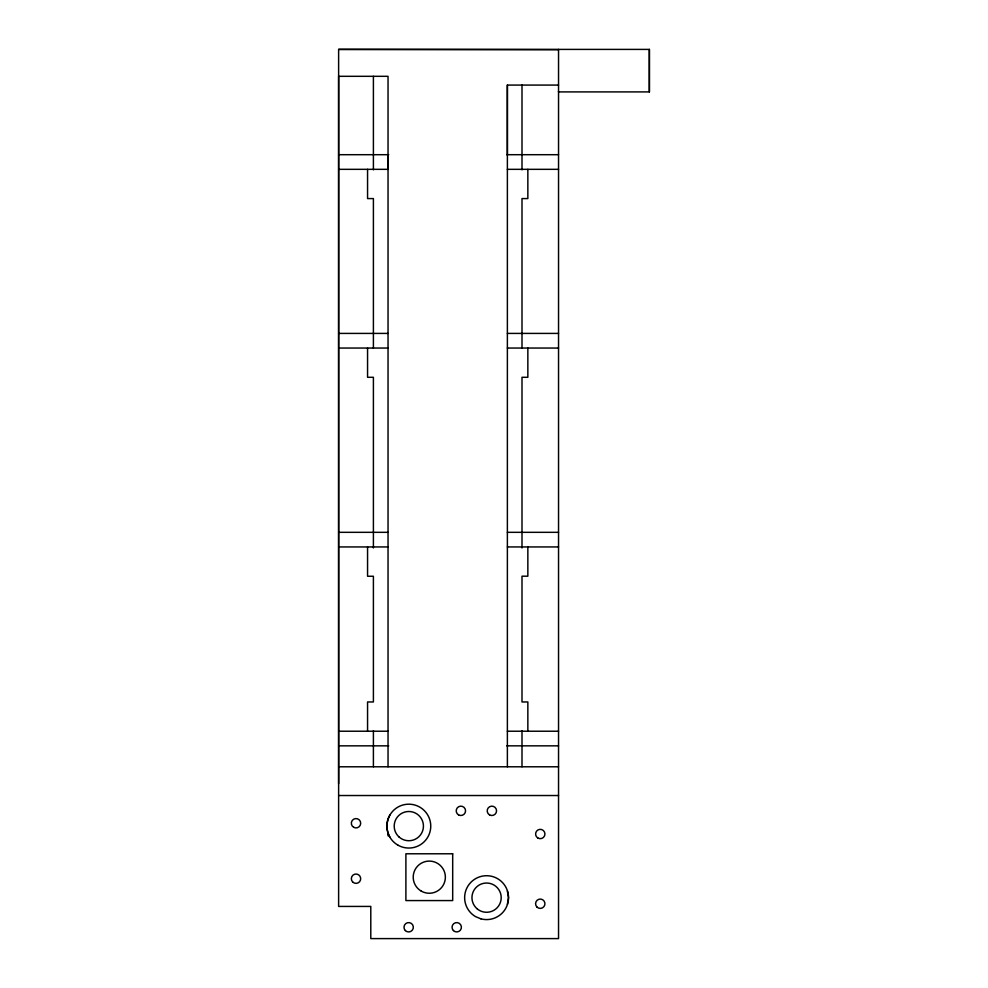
<?xml version="1.0" encoding="UTF-8"?>
<svg xmlns="http://www.w3.org/2000/svg" width="988" height="988" viewBox="0 0 988 988"><rect width="100%" height="100%" fill="white"/><g stroke="black" fill="none" stroke-linecap="round" stroke-linejoin="round"><path stroke-width="1.48" d="M338.625 783.682L338.625 49.4L649.375 49.4L649.375 91.909L558.541 91.909L558.541 49.4M388.037 154.696L388.037 169.331L338.625 169.331M507.375 154.696L507.375 85.079L558.541 85.079M649.375 91.909L649.375 49.4M389.815 815.149C386.073 821.905 386.073 830.328 389.815 837.083M507.375 904.304L508.524 897.647L507.375 891.003M558.541 49.696L338.625 49.4M338.625 154.696L388.729 154.696M506.683 154.696L558.541 154.696M507.375 169.331L558.541 169.331M338.625 333.413L388.037 333.413M507.375 333.413L558.541 333.413M338.625 348.048L388.037 348.048M507.375 348.048L558.541 348.048M338.625 532.322L388.037 532.322M507.375 532.322L558.541 532.322M338.625 546.944L388.037 546.944M507.375 546.944L558.541 546.944M338.625 731.219L388.037 731.219M507.375 731.219L558.541 731.219M338.625 745.841L388.729 745.841M506.683 745.841L558.541 745.841M338.625 766.787L558.541 766.787M338.625 795.525L558.541 795.525M558.541 91.328L558.541 938.6L370.796 938.6L370.796 906.428L338.625 906.428L338.625 76.311L388.037 76.311L388.037 766.787M527.851 169.331L527.851 198.576L521.997 198.576L521.997 348.048M527.851 348.048L527.851 377.293L521.997 377.293L521.997 547.957M527.851 546.944L527.851 576.189L521.997 576.189L521.997 701.962L527.851 701.962L527.851 731.219M521.997 85.079L521.997 169.825M521.997 730.712L521.997 766.787M507.375 85.079L507.375 766.787M388.037 832.76L388.037 835.836M373.402 76.311L373.402 169.825M373.402 348.048L373.402 198.576L367.561 198.576L367.561 169.331M373.402 547.957L373.402 377.293L367.561 377.293L367.561 348.048M373.402 730.712L373.402 766.787M367.561 546.944L367.561 576.251L373.402 576.251L373.402 701.962L367.561 701.962L367.561 731.219M452.689 853.78L405.895 853.78L405.895 900.574L452.689 900.574L452.689 853.78M480.909 918.84L475.611 916.654A21.934 21.934 0 0 1 474.005 879.678A21.934 21.934 0 0 1 508.19 893.844A21.934 21.934 0 0 1 480.909 918.84M353.667 827.302A4.681 4.681 0 0 0 360.694 823.251A4.681 4.681 0 0 0 353.667 819.2A4.681 4.681 0 0 0 353.667 827.302M352.704 882.012A4.681 4.681 0 0 0 360.534 879.913A4.681 4.681 0 0 0 354.803 874.182A4.681 4.681 0 0 0 352.704 882.012M453.418 930.573A4.681 4.681 0 0 0 461.248 928.473A4.681 4.681 0 0 0 455.517 922.743A4.681 4.681 0 0 0 453.418 930.573M405.352 930.573A4.681 4.681 0 0 0 413.182 928.473A4.681 4.681 0 0 0 407.451 922.743A4.681 4.681 0 0 0 405.352 930.573M397.855 845.111A21.934 21.934 0 0 0 430.756 826.116A21.934 21.934 0 0 0 397.855 807.122A21.934 21.934 0 0 0 397.855 845.111M458.543 814.878A4.681 4.681 0 0 0 465.558 810.827A4.681 4.681 0 0 0 458.543 806.776A4.681 4.681 0 0 0 458.543 814.878M398.917 836.873A14.622 14.622 0 0 0 423.086 829.315A14.622 14.622 0 0 0 404.463 812.161A14.622 14.622 0 0 0 398.917 836.873M421.246 891.102A16.092 16.092 0 0 0 445.378 877.171A16.092 16.092 0 0 0 421.246 863.24A16.092 16.092 0 0 0 421.246 891.102M477.34 908.985A14.622 14.622 0 0 0 501.015 899.994A14.622 14.622 0 0 0 481.391 883.976A14.622 14.622 0 0 0 477.34 908.985M489.529 814.878A4.681 4.681 0 0 0 496.556 810.827A4.681 4.681 0 0 0 489.529 806.776A4.681 4.681 0 0 0 489.529 814.878M537.929 838.059A4.681 4.681 0 0 0 544.944 834.008A4.681 4.681 0 0 0 537.929 829.957A4.681 4.681 0 0 0 537.929 838.059M536.953 907.046A4.681 4.681 0 0 0 544.783 904.946A4.681 4.681 0 0 0 539.053 899.216A4.681 4.681 0 0 0 536.953 907.046"/></g></svg>
